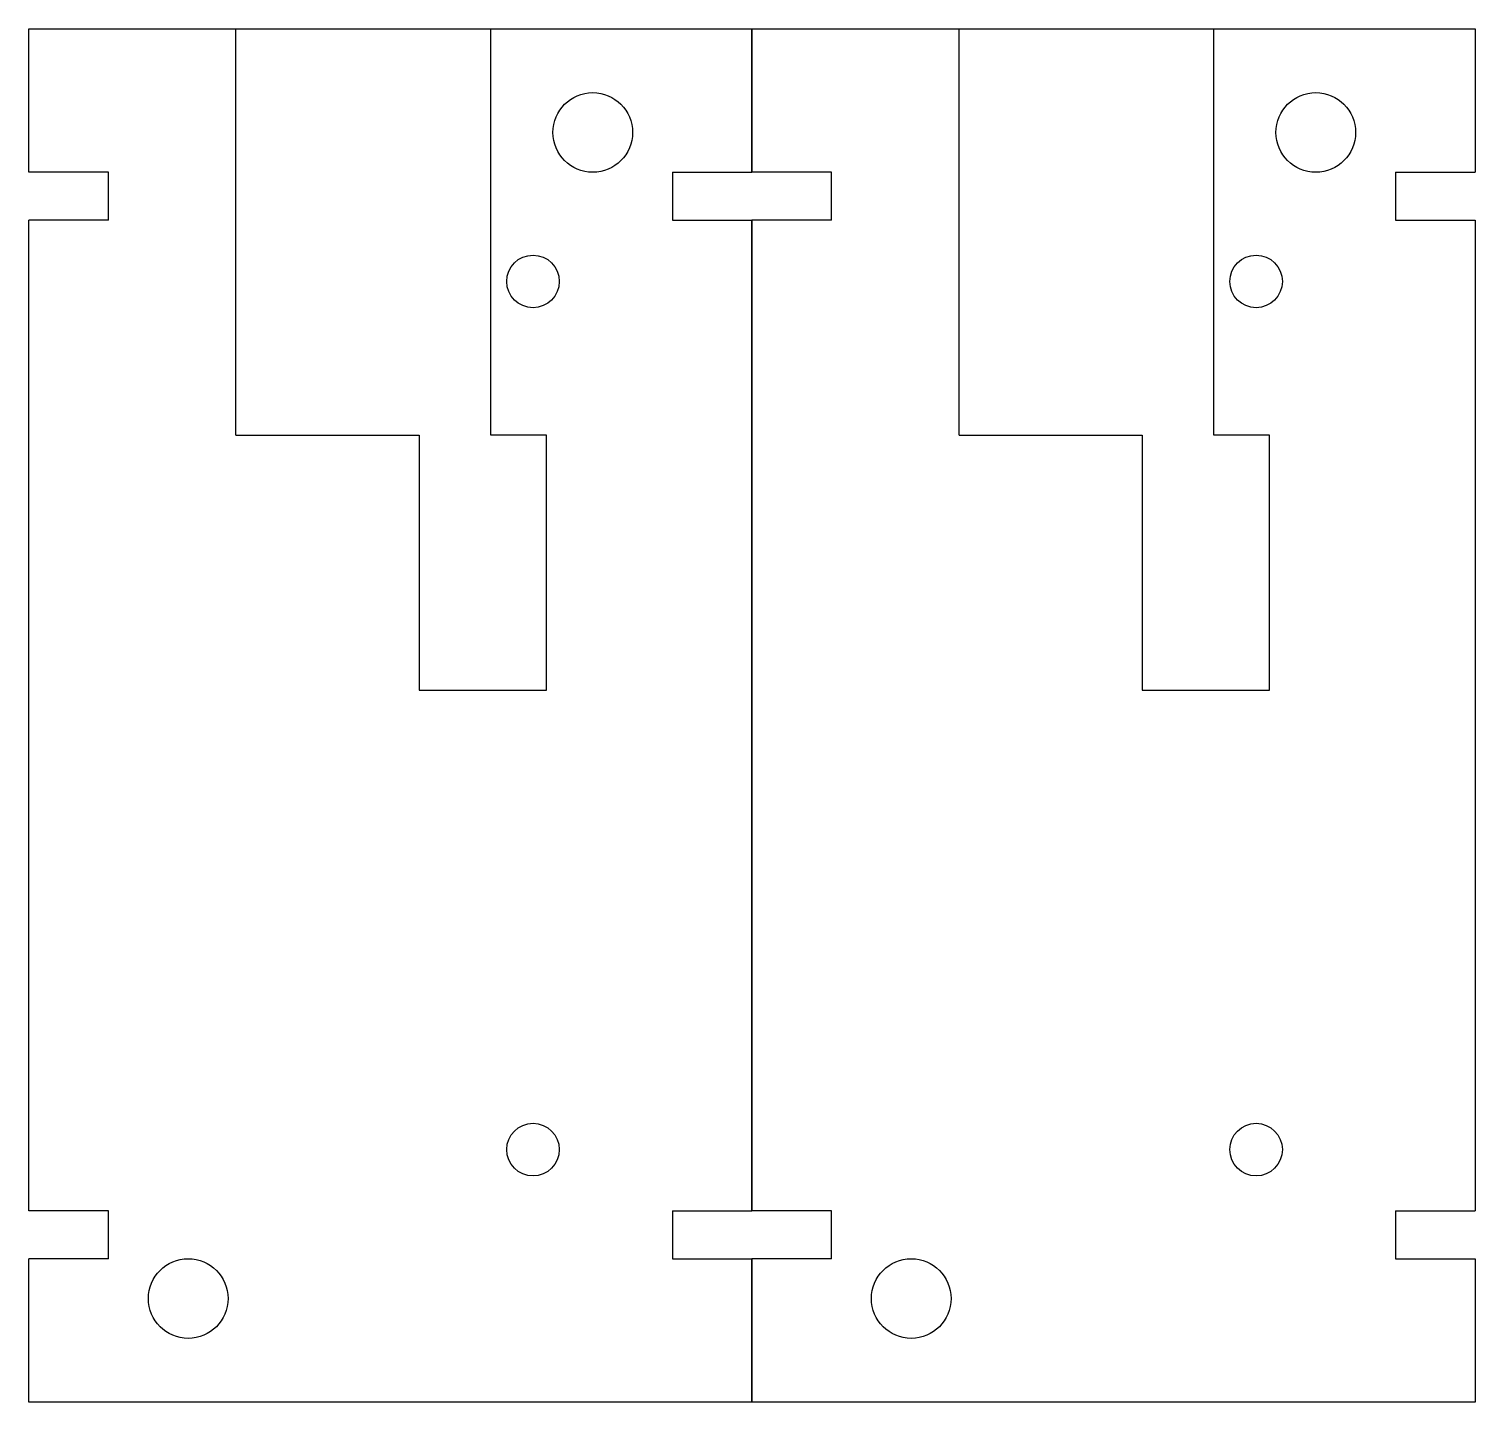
# Model space of a CAD drawing. Extents: x 1.4 to 92.2, y 1.6 to 87.8.
import ezdxf

# ---------------------------------------------------------------- set-up
doc = ezdxf.new("R2010")
doc.units = 0
doc.header["$MEASUREMENT"] = 0
doc.layers.get('0').update_dxf_attribs({"linetype": 'CONTINUOUS'})

msp = doc.modelspace()

# ---------------------------------------------------------------- linework, layer by layer
for p, q in [((1.402, 78.794), (1.402, 87.794)), ((1.402, 87.794), (46.802, 87.794)), ((14.402, 62.294), (14.402, 87.794)), ((30.402, 62.294), (30.402, 87.794)), ((46.802, 78.794), (46.802, 87.794)), ((46.802, 87.794), (92.202, 87.794)), ((46.802, 87.794), (46.802, 78.794)), ((59.802, 62.294), (59.802, 87.794)), ((75.802, 62.294), (75.802, 87.794)), ((92.202, 87.794), (92.202, 78.794)), ((6.402, 78.794), (1.402, 78.794)), ((6.402, 75.794), (6.402, 78.794)), ((41.802, 78.794), (41.802, 75.794)), ((41.802, 78.794), (46.802, 78.794)), ((51.802, 78.794), (46.802, 78.794)), ((51.802, 75.794), (51.802, 78.794)), ((87.202, 78.794), (87.202, 75.794)), ((87.202, 78.794), (92.202, 78.794)), ((6.402, 75.794), (1.402, 75.794)), ((1.402, 13.594), (1.402, 75.794)), ((41.802, 75.794), (46.802, 75.794)), ((51.802, 75.794), (46.802, 75.794)), ((46.802, 13.594), (46.802, 75.794)), ((46.802, 75.794), (46.802, 13.594)), ((87.202, 75.794), (92.202, 75.794)), ((92.202, 75.794), (92.202, 13.594)), ((14.402, 62.294), (25.902, 62.294)), ((25.902, 62.294), (25.902, 46.294)), ((33.902, 62.294), (30.402, 62.294)), ((33.902, 46.294), (33.902, 62.294)), ((59.802, 62.294), (71.302, 62.294)), ((71.302, 62.294), (71.302, 46.294)), ((79.302, 62.294), (75.802, 62.294)), ((79.302, 46.294), (79.302, 62.294)), ((25.902, 46.294), (33.902, 46.294)), ((71.302, 46.294), (79.302, 46.294)), ((6.402, 13.594), (1.402, 13.594)), ((6.402, 10.594), (6.402, 13.594)), ((41.802, 13.594), (46.802, 13.594)), ((41.802, 13.594), (41.802, 10.594)), ((51.802, 13.594), (46.802, 13.594)), ((51.802, 10.594), (51.802, 13.594)), ((87.202, 13.594), (92.202, 13.594)), ((87.202, 13.594), (87.202, 10.594)), ((1.402, 1.594), (1.402, 10.594)), ((6.402, 10.594), (1.402, 10.594)), ((41.802, 10.594), (46.802, 10.594)), ((46.802, 1.594), (46.802, 10.594)), ((51.802, 10.594), (46.802, 10.594)), ((46.802, 10.594), (46.802, 1.594)), ((87.202, 10.594), (92.202, 10.594)), ((92.202, 10.594), (92.202, 1.594)), ((46.802, 1.594), (1.402, 1.594)), ((92.202, 1.594), (46.802, 1.594))]:
    msp.add_line(p, q)
for centre, radius in [((36.802, 81.294), 2.5), ((82.202, 81.294), 2.5), ((33.052, 71.944), 1.65), ((78.452, 71.944), 1.65), ((33.052, 17.444), 1.65), ((78.452, 17.444), 1.65), ((11.402, 8.094), 2.5), ((56.802, 8.094), 2.5)]:
    msp.add_circle(centre, radius)

doc.saveas('drawing.dxf')
